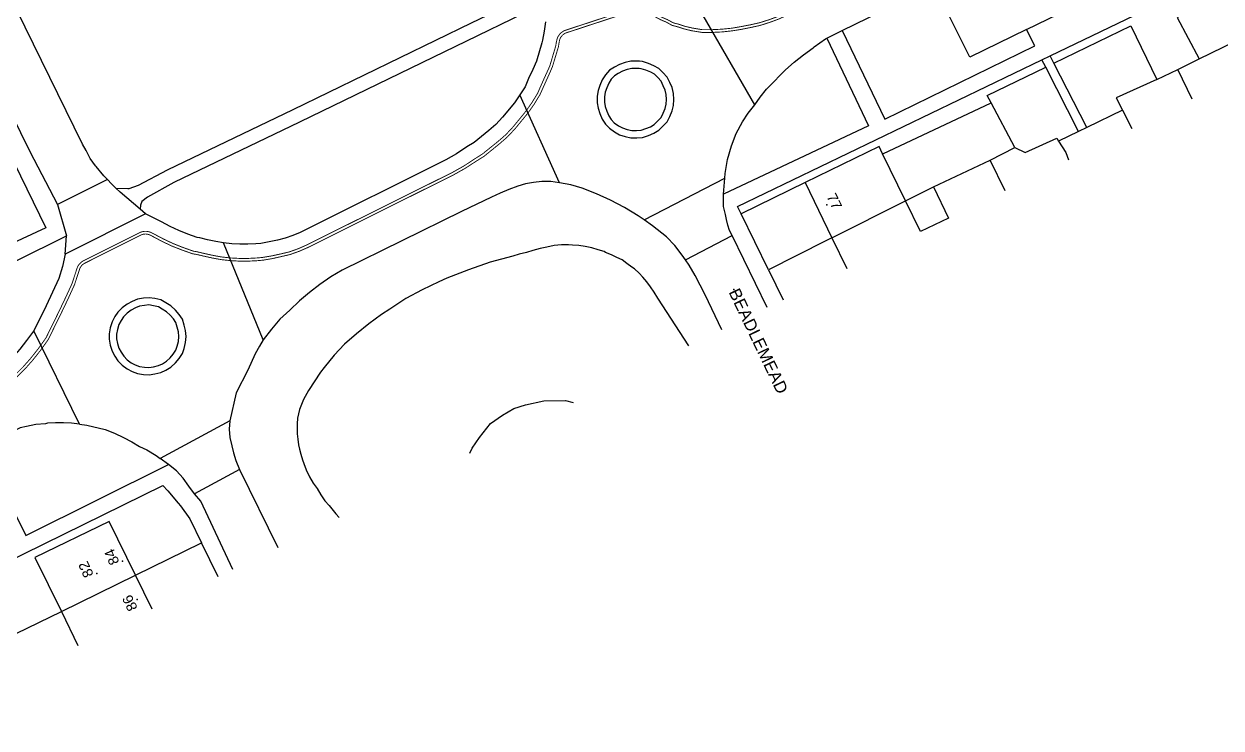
# Model space of a CAD drawing. Header units: millimetres. Extents: x 111502 to 977541, y 8702 to 1044108.
# Drawn here: x 487125.2 to 487256.2, y 236701.6 to 236778.7 of the extents above; entities that cross this region are included whole.
import ezdxf
from ezdxf.enums import TextEntityAlignment as Align

# ---------------------------------------------------------------- set-up
doc = ezdxf.new("R2010")
doc.units = ezdxf.units.MM
doc.header["$LTSCALE"] = 0.25
doc.linetypes.add('DASHED2', pattern=[9.525, 6.35, -3.175])
doc.linetypes.add('HIDDEN2', pattern=[4.7625, 3.175, -1.5875])
for name, color, linetype in [('E HVSS As Laid HV', 10, 'Continuous'), ('E HVSS Proposed 33kV', 5, 'Continuous'), ('X HVSS Site Background', 8, 'Continuous')]:
    doc.layers.add(name, color=color, linetype=linetype)
doc.styles.add('33A08E50-FA07-457C-9628-6D', font='arial.ttf', dxfattribs={"height": 0.2})

# ---------------------------------------------------------------- blocks, each defined once
blk = doc.blocks.new('OS MAP 060722')
at = {"layer": 'X HVSS Site Background'}
for points in [[(-1676.29, -2364.62), (-1676.68, -2364.21), (-1677.53, -2363.21), (-1677.58, -2363.11), (-1678.18, -2362.31), (-1678.63, -2361.46), (-1679.03, -2360.76), (-1715.73, -2285.86)], [(-1720.31, -2288.36), (-1717.78, -2293.46), (-1711.43, -2306.51), (-1708.88, -2312.01), (-1705.18, -2319.61), (-1701.98, -2326.21), (-1696.43, -2337.61), (-1691.73, -2347.36), (-1686.83, -2357.41), (-1684.78, -2361.56), (-1681.76, -2367.37)], [(-1573.09, -2351.07), (-1538.93, -2334.61), (-1538.42, -2335.25)], [(-1675.35, -2365.56), (-1674.06, -2365.62), (-1673.92, -2365.6), (-1672.89, -2365.23), (-1669.72, -2363.55), (-1655.95, -2356.94), (-1636.45, -2347.48), (-1628.31, -2343.53)], [(-1595.88, -2348.31), (-1585.83, -2343.36)], [(-1552.36, -2343.56), (-1559.18, -2346.88), (-1556.78, -2351.41)], [(-1628.28, -2345.25), (-1635.77, -2348.88), (-1655.28, -2358.35), (-1669.02, -2364.94), (-1671.9, -2366.55), (-1672.51, -2367.04), (-1672.68, -2367.44), (-1672.71, -2367.88)], [(-1575.69, -2348.18), (-1581.88, -2351.21), (-1585.22, -2344.56)], [(-1575.69, -2348.18), (-1567.56, -2344.21)], [(-1605.43, -2356.46), (-1611.08, -2346.66)], [(-1628.33, -2347.36), (-1628.48, -2348.36), (-1628.68, -2349.36), (-1628.73, -2349.66), (-1629.33, -2351.66), (-1629.73, -2352.56), (-1630.18, -2353.56), (-1630.58, -2354.46), (-1631.13, -2355.36)], [(-1572.68, -2351.88), (-1564.28, -2347.81), (-1561.43, -2353.66)], [(-1597.53, -2349.16), (-1592.98, -2358.76), (-1608.84, -2366.23)], [(-1605.43, -2356.46), (-1604.83, -2355.61), (-1604.13, -2354.71), (-1603.38, -2353.96), (-1602.63, -2353.16), (-1602.08, -2352.61), (-1601.13, -2351.76), (-1600.08, -2350.96), (-1599.03, -2350.21), (-1598.93, -2350.11), (-1597.68, -2349.21), (-1597.53, -2349.16)], [(-1597.53, -2349.16), (-1595.88, -2348.31)], [(-1595.88, -2348.31), (-1591.18, -2358.01), (-1574.78, -2349.98), (-1575.69, -2348.18)], [(-1556.78, -2351.41), (-1550.13, -2348.16)], [(-1614.28, -2355.86), (-1614.33, -2355.21), (-1614.48, -2354.56), (-1614.73, -2354.01), (-1615.03, -2353.41), (-1615.48, -2352.91), (-1615.93, -2352.46), (-1616.48, -2352.16), (-1617.08, -2351.91), (-1617.73, -2351.71), (-1618.04, -2351.68), (-1618.33, -2351.66), (-1618.98, -2351.66), (-1619.63, -2351.81), (-1620.23, -2352.01), (-1620.78, -2352.31), (-1621.33, -2352.66), (-1621.78, -2353.16), (-1622.13, -2353.71), (-1622.38, -2354.31), (-1622.58, -2354.86), (-1622.68, -2355.51), (-1622.68, -2356.21), (-1622.58, -2356.81), (-1622.38, -2357.41), (-1622.13, -2358.01), (-1621.78, -2358.56), (-1621.49, -2358.85), (-1621.33, -2359.01), (-1620.78, -2359.41), (-1620.23, -2359.71), (-1619.63, -2359.91), (-1618.98, -2360.06), (-1618.33, -2360.06), (-1617.73, -2360.01), (-1617.08, -2359.81), (-1616.48, -2359.56), (-1615.93, -2359.21), (-1615.03, -2358.31), (-1614.73, -2357.71), (-1614.48, -2357.11), (-1614.33, -2356.51), (-1614.28, -2355.86)], [(-1606.93, -2368.37), (-1607.33, -2367.56), (-1574, -2351.5)], [(-1574, -2351.5), (-1573.09, -2351.07)], [(-1573.59, -2352.31), (-1574, -2351.5)], [(-1572.68, -2351.88), (-1573.09, -2351.07)], [(-1569.09, -2358.92), (-1572.68, -2351.88)], [(-1559.13, -2352.56), (-1556.78, -2351.41)], [(-1615.08, -2355.86), (-1615.12, -2355.33), (-1615.24, -2354.82), (-1615.45, -2354.35), (-1615.69, -2353.86), (-1616.06, -2353.46), (-1616.41, -2353.1), (-1616.82, -2352.88), (-1617.35, -2352.66), (-1617.88, -2352.5), (-1618.1, -2352.47), (-1618.35, -2352.46), (-1618.89, -2352.46), (-1619.41, -2352.58), (-1619.91, -2352.74), (-1620.37, -2353), (-1620.8, -2353.27), (-1621.14, -2353.64), (-1621.41, -2354.08), (-1621.63, -2354.6), (-1621.8, -2355.06), (-1621.88, -2355.57), (-1621.88, -2356.14), (-1621.8, -2356.61), (-1621.62, -2357.15), (-1621.41, -2357.64), (-1621.15, -2358.05), (-1620.81, -2358.4), (-1620.35, -2358.73), (-1619.91, -2358.97), (-1619.41, -2359.14), (-1618.89, -2359.26), (-1618.36, -2359.26), (-1617.88, -2359.22), (-1617.35, -2359.05), (-1616.85, -2358.85), (-1616.43, -2358.58), (-1615.68, -2357.83), (-1615.45, -2357.37), (-1615.24, -2356.86), (-1615.12, -2356.38), (-1615.08, -2355.86)], [(-1579.55, -2356.22), (-1579.98, -2355.41), (-1573.59, -2352.31)], [(-1570, -2359.36), (-1573.59, -2352.31)], [(-1561.43, -2353.66), (-1559.13, -2352.56)], [(-1557.55, -2355.81), (-1559.13, -2352.56)], [(-1561.43, -2353.66), (-1565.87, -2355.66), (-1565.18, -2357.01)], [(-1631.13, -2355.36), (-1631.73, -2356.21), (-1633.03, -2357.81), (-1633.78, -2358.61), (-1634.53, -2359.26), (-1636.13, -2360.56), (-1636.93, -2361.06), (-1638.08, -2361.81), (-1639.23, -2362.46), (-1655.18, -2370.41), (-1655.98, -2370.76), (-1656.83, -2371.06), (-1657.68, -2371.26), (-1658.58, -2371.46), (-1659.48, -2371.61), (-1660.03, -2371.66), (-1660.93, -2371.71), (-1661.78, -2371.71), (-1662.68, -2371.66), (-1663.58, -2371.56)], [(-1626.79, -2364.97), (-1631.13, -2355.36)], [(-1608.72, -2364.47), (-1608.68, -2363.97), (-1608.4, -2362.44), (-1607.99, -2360.94), (-1607.46, -2359.58), (-1606.79, -2358.29), (-1606.16, -2357.34), (-1605.43, -2356.46)], [(-1591.44, -2361.81), (-1591.43, -2361.8), (-1579.55, -2356.22)], [(-1576.98, -2361.11), (-1579.55, -2356.22)], [(-1565.18, -2357.01), (-1569.09, -2358.92)], [(-1565.18, -2357.01), (-1564.15, -2359.05)], [(-1570, -2359.36), (-1572.17, -2360.43)], [(-1569.09, -2358.92), (-1570, -2359.36)], [(-1591.44, -2361.81), (-1591.83, -2361.01), (-1599.93, -2364.96)], [(-1579.68, -2362.51), (-1576.98, -2361.11)], [(-1576.98, -2361.11), (-1575.83, -2361.66), (-1572.37, -2360.09), (-1572.17, -2360.43)], [(-1572.17, -2360.43), (-1571.4, -2361.65), (-1571.1, -2362.46)], [(-1588.93, -2366.96), (-1591.44, -2361.81)], [(-1686.49, -2362.78), (-1683.03, -2369.91), (-1688.78, -2372.56)], [(-1585.88, -2365.41), (-1579.68, -2362.51)], [(-1578.04, -2365.86), (-1579.68, -2362.51)], [(-1676.29, -2364.62), (-1681.76, -2367.37)], [(-1675.35, -2365.56), (-1675.83, -2365.11), (-1676.29, -2364.62)], [(-1626.79, -2364.97), (-1627.76, -2364.85), (-1628.74, -2364.85), (-1629.64, -2364.94), (-1630.52, -2365.09), (-1631.38, -2365.34), (-1632.35, -2365.71), (-1633.31, -2366.12), (-1634.26, -2366.55), (-1637.53, -2368.11), (-1650.58, -2374.56), (-1651.83, -2375.26), (-1653.03, -2376.11), (-1654.18, -2377.01), (-1655.28, -2377.91), (-1656.33, -2378.91), (-1657.43, -2379.91), (-1658.33, -2381.01), (-1659.23, -2382.16)], [(-1617.54, -2369.03), (-1618.18, -2368.58), (-1619.68, -2367.68), (-1621.22, -2366.88), (-1622.76, -2366.18), (-1624.34, -2365.56), (-1625.55, -2365.22), (-1626.79, -2364.97)], [(-1617.54, -2369.03), (-1608.72, -2364.47)], [(-1608.84, -2366.23), (-1608.72, -2364.47)], [(-1599.93, -2364.96), (-1606.93, -2368.37)], [(-1599.93, -2364.96), (-1596.98, -2371.01)], [(-1672.71, -2367.88), (-1674.88, -2366.01), (-1675.35, -2365.56)], [(-1607.92, -2370.75), (-1608.18, -2370.21), (-1608.38, -2369.61), (-1608.53, -2369.01), (-1608.63, -2368.46), (-1608.86, -2367.58), (-1608.85, -2366.53), (-1608.84, -2366.23)], [(-1585.88, -2365.41), (-1584.23, -2368.86), (-1587.28, -2370.31), (-1588.93, -2366.96)], [(-1588.93, -2366.96), (-1585.88, -2365.41)], [(-1681.76, -2367.37), (-1680.77, -2370.79)], [(-1596.98, -2371.01), (-1588.93, -2366.96)], [(-1672.13, -2368.39), (-1680.93, -2372.8)], [(-1672.13, -2368.39), (-1672.71, -2367.88)], [(-1663.58, -2371.56), (-1664.43, -2371.41), (-1665.33, -2371.21), (-1666.18, -2371.01), (-1666.48, -2370.96), (-1667.48, -2370.61), (-1668.48, -2370.21), (-1669.43, -2369.76), (-1670.38, -2369.26), (-1672.13, -2368.39)], [(-1613.03, -2373.4), (-1613.37, -2372.89), (-1614.19, -2371.85), (-1615.11, -2370.89), (-1616.61, -2369.68), (-1617.54, -2369.03)], [(-1603.94, -2374.51), (-1606.93, -2368.37)], [(-1692.48, -2388.36), (-1697.18, -2378.91), (-1680.77, -2370.79)], [(-1680.93, -2372.8), (-1680.77, -2370.79)], [(-1659.23, -2382.16), (-1663.58, -2371.56)], [(-1613.03, -2373.4), (-1607.92, -2370.75)], [(-1604.08, -2378.64), (-1607.92, -2370.75)], [(-1597.65, -2371.35), (-1603.94, -2374.51)], [(-1596.98, -2371.01), (-1597.65, -2371.35)], [(-1596.98, -2371.01), (-1595.34, -2374.35)], [(-1680.93, -2372.8), (-1681.19, -2374.16), (-1681.62, -2375.47), (-1682.3, -2376.96), (-1683.01, -2378.45), (-1684.36, -2381.18)], [(-1612.65, -2382.84), (-1616.03, -2377.61), (-1616.43, -2376.96), (-1616.83, -2376.36), (-1617.23, -2375.81), (-1617.68, -2375.31), (-1618.08, -2374.86), (-1618.58, -2374.41), (-1618.88, -2374.21), (-1619.43, -2373.81), (-1619.93, -2373.41), (-1620.53, -2373.16), (-1621.13, -2372.86), (-1621.78, -2372.61), (-1621.93, -2372.51), (-1622.58, -2372.31), (-1623.28, -2372.11), (-1623.98, -2371.96), (-1624.68, -2371.86), (-1625.38, -2371.81), (-1625.83, -2371.76), (-1626.58, -2371.76), (-1627.38, -2371.86), (-1628.18, -2372.01), (-1628.93, -2372.16), (-1629.73, -2372.41), (-1630.43, -2372.61), (-1631.23, -2372.81), (-1631.93, -2373.01), (-1634.38, -2373.66), (-1636.78, -2374.51), (-1639.13, -2375.41), (-1640.03, -2375.81), (-1641.83, -2376.71), (-1643.63, -2377.66), (-1645.38, -2378.81), (-1646.28, -2379.41), (-1647.68, -2380.41), (-1649.03, -2381.51), (-1650.33, -2382.66), (-1651.48, -2383.86), (-1652.58, -2385.21), (-1652.98, -2385.71), (-1654.28, -2387.71), (-1654.83, -2388.71), (-1655.28, -2389.81), (-1655.48, -2390.76), (-1655.53, -2391.36), (-1655.53, -2392.46), (-1655.43, -2393.06), (-1655.38, -2393.66), (-1655.28, -2394.16), (-1655.13, -2394.71), (-1654.93, -2395.31), (-1654.78, -2395.71), (-1654.53, -2396.41), (-1654.18, -2397.16), (-1653.78, -2397.86), (-1653.33, -2398.46), (-1652.93, -2399.16), (-1652.48, -2399.81), (-1652.03, -2400.31), (-1651.28, -2401.21), (-1650.94, -2401.62)], [(-1609.05, -2381.08), (-1610.85, -2377.24), (-1611.95, -2375.13), (-1612.63, -2373.99), (-1613.03, -2373.4)], [(-1603.94, -2374.51), (-1602.34, -2377.78)], [(-1667.68, -2381.81), (-1667.73, -2381.16), (-1667.88, -2380.56), (-1668.08, -2379.91), (-1668.43, -2379.41), (-1668.83, -2378.91), (-1669.33, -2378.46), (-1669.88, -2378.11), (-1670.43, -2377.81), (-1671.08, -2377.66), (-1671.73, -2377.56), (-1672.33, -2377.61), (-1672.98, -2377.71), (-1673.58, -2377.96), (-1674.13, -2378.26), (-1674.68, -2378.66), (-1675.13, -2379.16), (-1675.48, -2379.61), (-1675.78, -2380.21), (-1675.98, -2380.86), (-1676.08, -2381.51), (-1676.08, -2382.11), (-1675.98, -2382.76), (-1675.78, -2383.41), (-1675.48, -2383.96), (-1675.13, -2384.46), (-1674.68, -2384.96), (-1674.13, -2385.36), (-1673.58, -2385.66), (-1672.98, -2385.86), (-1672.33, -2385.96), (-1671.73, -2386.01), (-1671.08, -2385.91), (-1670.43, -2385.76), (-1669.88, -2385.51), (-1669.33, -2385.16), (-1668.83, -2384.71), (-1668.43, -2384.21), (-1668.08, -2383.66), (-1667.88, -2383.11), (-1667.73, -2382.46), (-1667.68, -2381.81)], [(-1668.48, -2381.81), (-1668.52, -2381.29), (-1668.65, -2380.77), (-1668.8, -2380.26), (-1669.07, -2379.89), (-1669.41, -2379.46), (-1669.81, -2379.1), (-1670.28, -2378.8), (-1670.71, -2378.56), (-1671.23, -2378.44), (-1671.75, -2378.36), (-1672.23, -2378.4), (-1672.76, -2378.48), (-1673.23, -2378.68), (-1673.7, -2378.93), (-1674.14, -2379.26), (-1674.51, -2379.67), (-1674.8, -2380.04), (-1675.03, -2380.51), (-1675.19, -2381.04), (-1675.28, -2381.57), (-1675.28, -2382.05), (-1675.19, -2382.58), (-1675.04, -2383.1), (-1674.8, -2383.54), (-1674.5, -2383.96), (-1674.14, -2384.36), (-1673.7, -2384.68), (-1673.26, -2384.92), (-1672.79, -2385.08), (-1672.23, -2385.16), (-1671.75, -2385.2), (-1671.23, -2385.12), (-1670.68, -2385), (-1670.26, -2384.8), (-1669.81, -2384.52), (-1669.41, -2384.16), (-1669.08, -2383.74), (-1668.8, -2383.3), (-1668.65, -2382.88), (-1668.52, -2382.34), (-1668.48, -2381.81)], [(-1684.36, -2381.18), (-1684.48, -2381.36), (-1685.13, -2382.26), (-1685.88, -2383.21), (-1686.63, -2384.06), (-1687.68, -2385.11), (-1688.63, -2385.91), (-1689.53, -2386.71), (-1690.33, -2387.26), (-1690.93, -2387.66), (-1691.63, -2387.96), (-1692.23, -2388.21), (-1692.48, -2388.36)], [(-1679.33, -2391.41), (-1684.36, -2381.18)], [(-1659.23, -2382.16), (-1659.63, -2382.86), (-1660.13, -2383.71), (-1660.93, -2385.51), (-1662.18, -2387.99), (-1662.9, -2391.06)], [(-1636.61, -2394.59), (-1636.36, -2394.04), (-1635.56, -2392.88), (-1634.34, -2391.34), (-1633.04, -2390.41), (-1631.82, -2389.7), (-1630.51, -2389.28), (-1628.52, -2388.84), (-1626.16, -2388.8), (-1625.32, -2389.05)], [(-1679.33, -2391.41), (-1680.23, -2391.31), (-1681.08, -2391.26), (-1681.98, -2391.26), (-1682.83, -2391.31), (-1683.08, -2391.36), (-1684.13, -2391.46), (-1685.13, -2391.66), (-1685.83, -2391.81), (-1690.08, -2393.91)], [(-1662.9, -2391.06), (-1670.51, -2395.16)], [(-1662.9, -2391.06), (-1662.97, -2391.96), (-1662.88, -2392.86), (-1662.66, -2393.78), (-1662.49, -2394.53), (-1662.23, -2395.4), (-1661.84, -2396.39)], [(-1679.33, -2391.41), (-1678.53, -2391.51), (-1676.53, -2392.01), (-1675.53, -2392.41), (-1674.53, -2392.86), (-1673.63, -2393.36), (-1672.77, -2393.87), (-1671.99, -2394.23), (-1670.95, -2394.85), (-1670.51, -2395.16)], [(-1690.08, -2393.91), (-1685.23, -2403.61), (-1669.59, -2395.82)], [(-1669.59, -2395.82), (-1670.51, -2395.16)], [(-1666.74, -2399.03), (-1667.36, -2398.18), (-1667.98, -2397.32), (-1668.73, -2396.52), (-1669.59, -2395.82)], [(-1661.84, -2396.39), (-1666.74, -2399.03)], [(-1661.84, -2396.39), (-1657.62, -2404.9)], [(-1711.51, -2418.4), (-1670.23, -2398.11), (-1669.68, -2398.71), (-1668.53, -2400.06), (-1668.28, -2400.36), (-1667.28, -2401.76), (-1665.98, -2404.42)], [(-1662.55, -2407.32), (-1666.06, -2399.83), (-1666.74, -2399.03)], [(-1673.23, -2407.96), (-1676.08, -2402.06), (-1684.23, -2406.01), (-1681.33, -2411.91)], [(-1673.23, -2407.96), (-1665.98, -2404.42)], [(-1664.17, -2408.11), (-1665.98, -2404.42)], [(-1681.33, -2411.91), (-1673.23, -2407.96)], [(-1671.4, -2411.66), (-1673.23, -2407.96)], [(-1692.48, -2417.31), (-1681.33, -2411.91)], [(-1681.33, -2411.91), (-1679.52, -2415.64)]]:
    blk.add_lwpolyline(points, dxfattribs=at)
for p in [(-1597.53, -2367.41), (-1607.73, -2376.66), (-1674.64, -2406.4), (-1677.46, -2407.75), (-1673.03, -2410.61)]:
    blk.add_point(p, dxfattribs=at)
at = {"layer": 'X HVSS Site Background', "style": '33A08E50-FA07-457C-9628-6D'}
for s, rotation, p in [('77', 295.9, (-1597.53, -2367.41)), ('86', 115.9, (-1673.03, -2410.61))]:
    blk.add_text(s, height=1.125, rotation=rotation, dxfattribs=at).set_placement(p, align=Align.BOTTOM_CENTER)
blk.add_text('BEADLEMEAD', height=1.312, rotation=295.6, dxfattribs=at).set_placement((-1607.73, -2376.66), align=Align.MIDDLE_LEFT)
for s, rotation, p in [('84', 113.4, (-1674.64, -2406.4)), ('82', 114.6, (-1677.46, -2407.75))]:
    blk.add_text(s, height=1.125, rotation=rotation, dxfattribs=at).set_placement(p, align=Align.BOTTOM_LEFT)

msp = doc.modelspace()

# ---------------------------------------------------------------- linework, layer by layer
at = {"lineweight": 0}
msp.add_circle((488727.82, 239008.33), 11388.42, dxfattribs=at)
at = {"layer": 'E HVSS Proposed 33kV', "linetype": 'HIDDEN2', "lineweight": 0, "const_width": 0.1, "flags": 128}
for points in [[(487172.8, 237005.58), (487219.71, 236909.86), (487255.77, 236835.55), (487257.97, 236830.9), (487259.46, 236827.81), (487260.32, 236826.04), (487260.59, 236825.46), (487260.77, 236825.04), (487260.99, 236824.61), (487261.17, 236824.15), (487261.29, 236823.64), (487261.58, 236822.77), (487261.68, 236822.37), (487261.74, 236822.19), (487261.88, 236821.55), (487261.93, 236821.1), (487262.02, 236820.67), (487262.15, 236819.67), (487262.15, 236819.1), (487262.15, 236817.38), (487262.09, 236816.88), (487261.98, 236815.9), (487261.85, 236815.32), (487261.48, 236813.83), (487261.28, 236813.24), (487261.16, 236812.96), (487261.06, 236812.58), (487260.9, 236812.18), (487260.24, 236810.68), (487259.94, 236810.21), (487259.8, 236809.95), (487259.75, 236809.79), (487259.07, 236808.61), (487258.52, 236807.56), (487258.27, 236807.23), (487257.56, 236806.3), (487256.06, 236804.69), (487255.22, 236803.9), (487254.39, 236803.24), (487253.98, 236802.87), (487252.79, 236801.95), (487251.61, 236801.15), (487250.93, 236800.73), (487250.01, 236800.15), (487249.34, 236799.71), (487248.19, 236799.1), (487238.47, 236794.34), (487222.12, 236786.29), (487212.9, 236781.73), (487211.2, 236780.93), (487207.88, 236779.3), (487206.8, 236778.9), (487205.73, 236778.56), (487204.73, 236778.34), (487203.68, 236778.13), (487202.69, 236777.97), (487201.59, 236777.85), (487200.55, 236777.8), (487199.35, 236777.8), (487198.24, 236777.98), (487197.45, 236778.17), (487196.81, 236778.38), (487196.1, 236778.57), (487195.45, 236778.93), (487194.85, 236779.18), (487194.24, 236779.51), (487194.12, 236779.57), (487193.14, 236780.14), (487193.07, 236780.17, 0.208012), (487192.16, 236780.26), (487184.54, 236777.76, 0.270281), (487183.77, 236776.89), (487183.72, 236776.62), (487183.66, 236776.23), (487182.99, 236774.01), (487182.54, 236772.99), (487182.09, 236771.99), (487181.64, 236770.99), (487181, 236769.93), (487180.33, 236768.98), (487178.94, 236767.28), (487178.08, 236766.36), (487177.24, 236765.63), (487175.53, 236764.24), (487174.65, 236763.69), (487173.46, 236762.92), (487172.22, 236762.22), (487156.18, 236754.22), (487155.28, 236753.83), (487154.27, 236753.47), (487153.31, 236753.25), (487152.35, 236753.03), (487151.34, 236752.86), (487150.69, 236752.8), (487149.7, 236752.75), (487148.75, 236752.75), (487147.75, 236752.81), (487146.74, 236752.92), (487145.79, 236753.09), (487144.84, 236753.3), (487144.04, 236753.49), (487143.64, 236753.55), (487142.45, 236753.97), (487141.36, 236754.4), (487140.32, 236754.89), (487139.36, 236755.4), (487138.97, 236755.6, 0.235704), (487137.94, 236755.6), (487131.82, 236752.53, 0.199869), (487131.24, 236751.86), (487130.69, 236750.17), (487129.96, 236748.57), (487129.23, 236747.05), (487127.83, 236744.2), (487127.62, 236743.89), (487126.93, 236742.93), (487126.12, 236741.91), (487125.3, 236740.98), (487124.15, 236739.84), (487123.16, 236739), (487122.19, 236738.14), (487121.29, 236737.52), (487120.53, 236737.02), (487119.67, 236736.65), (487119.19, 236736.44), (487118.97, 236736.31), (487117.4, 236735.58), (487107.66, 236730.84), (487091.61, 236723.04), (487081.91, 236718.29), (487080.26, 236717.49), (487077.07, 236715.92), (487075.8, 236715.55), (487074.56, 236715.28), (487073.31, 236715.07), (487072.28, 236714.96), (487071.07, 236714.85), (487069.8, 236714.8), (487068.53, 236714.85), (487067.29, 236714.97), (487066.05, 236715.2), (487065.08, 236715.51), (487063.35, 236716.2), (487062.29, 236716.88), (487062.14, 236716.99), (487061.92, 236717.12, 0.230434), (487060.91, 236717.17), (487053.5, 236714.05, 0.242943), (487052.82, 236713.24), (487052.65, 236712.47), (487052.41, 236711.53), (487052.06, 236710.64), (487051.6, 236709.6), (487050.8, 236708.55), (487050.51, 236707.74), (487049.46, 236706.27), (487048.66, 236705.31), (487047.9, 236704.27), (487047.61, 236703.86), (487047.26, 236703.46), (487047.01, 236703.16), (487046.66, 236702.74), (487046.37, 236702.45), (487046.07, 236702.04), (487045.26, 236701.34), (487045.12, 236701.2), (487044.58, 236700.73), (487044.13, 236700.37), (487043.73, 236700.02), (487043.15, 236699.57), (487042.57, 236699.22), (487041.31, 236698.43), (487040.79, 236698.18), (487039.89, 236697.78), (487032.97, 236694.29), (487000.79, 236678.63), (486993.91, 236675.44), (486987.74, 236672.25), (486986.53, 236671.81), (486985.75, 236671.53), (486984.83, 236671.29), (486983.02, 236671), (486981.23, 236670.95), (486980.54, 236670.95), (486978.68, 236671.17), (486976.81, 236671.5), (486974.24, 236672.3), (486972.96, 236672.8), (486971.93, 236673.3), (486971.43, 236673.58), (486971.06, 236673.82), (486970.64, 236674.12), (486969.65, 236674.89), (486968.73, 236675.75), (486967.04, 236677.34), (486966.51, 236678.01), (486966.08, 236678.65), (486965.37, 236680.2), (486964.65, 236681.79), (486963.52, 236684.27), (486955.64, 236700.62), (486949.7, 236712.12), (486938.61, 236734.92), (486927.05, 236758.7), (486924.84, 236763.24), (486911.54, 236790.59), (486902.33, 236809.59), (486897.58, 236819.4), (486885.8, 236843.87, 0.415997), (486881.78, 236845.27), (486881.25, 236845.01)], [(487172.53, 237005.45), (487219.44, 236909.73), (487255.5, 236835.42), (487257.7, 236830.77), (487259.19, 236827.68), (487260.05, 236825.91), (487260.31, 236825.34), (487260.5, 236824.91), (487260.72, 236824.49), (487260.89, 236824.06), (487261, 236823.56), (487261.29, 236822.68), (487261.39, 236822.28), (487261.45, 236822.11), (487261.58, 236821.5), (487261.63, 236821.05), (487261.73, 236820.61), (487261.85, 236819.65), (487261.85, 236819.1), (487261.85, 236817.4), (487261.79, 236816.92), (487261.68, 236815.95), (487261.56, 236815.39), (487261.19, 236813.92), (487261, 236813.35), (487260.87, 236813.05), (487260.78, 236812.67), (487260.63, 236812.3), (487259.97, 236810.82), (487259.69, 236810.36), (487259.52, 236810.07), (487259.47, 236809.91), (487258.81, 236808.75), (487258.26, 236807.72), (487258.04, 236807.41), (487257.34, 236806.5), (487255.85, 236804.9), (487255.02, 236804.13), (487254.2, 236803.46), (487253.79, 236803.1), (487252.61, 236802.2), (487251.44, 236801.4), (487250.77, 236800.98), (487249.84, 236800.4), (487249.19, 236799.96), (487248.05, 236799.37), (487238.33, 236794.61), (487221.99, 236786.56), (487212.77, 236782), (487211.07, 236781.2), (487207.76, 236779.57), (487206.7, 236779.18), (487205.65, 236778.85), (487204.67, 236778.63), (487203.63, 236778.43), (487202.65, 236778.26), (487201.57, 236778.15), (487200.54, 236778.1), (487199.37, 236778.1), (487198.3, 236778.28), (487197.53, 236778.46), (487196.9, 236778.67), (487196.22, 236778.85), (487195.58, 236779.2), (487194.98, 236779.45), (487194.38, 236779.78), (487194.26, 236779.83), (487193.29, 236780.4), (487193.22, 236780.44, 0.208012), (487192.07, 236780.54), (487184.45, 236778.04, 0.270281), (487183.48, 236776.95), (487183.42, 236776.67), (487183.36, 236776.3), (487182.71, 236774.11), (487182.26, 236773.12), (487181.81, 236772.12), (487181.38, 236771.13), (487180.75, 236770.1), (487180.09, 236769.16), (487178.72, 236767.48), (487177.88, 236766.58), (487177.05, 236765.86), (487175.35, 236764.49), (487174.48, 236763.94), (487173.31, 236763.17), (487172.08, 236762.48), (487156.06, 236754.5), (487155.17, 236754.11), (487154.19, 236753.76), (487153.25, 236753.54), (487152.3, 236753.33), (487151.3, 236753.16), (487150.66, 236753.1), (487149.69, 236753.05), (487148.76, 236753.05), (487147.77, 236753.1), (487146.78, 236753.21), (487145.85, 236753.38), (487144.9, 236753.59), (487144.09, 236753.78), (487143.71, 236753.84), (487142.56, 236754.25), (487141.48, 236754.68), (487140.46, 236755.16), (487139.49, 236755.67), (487139.1, 236755.87, 0.235704), (487137.81, 236755.86), (487131.68, 236752.8, 0.199869), (487130.96, 236751.95), (487130.41, 236750.27), (487129.68, 236748.69), (487128.96, 236747.18), (487127.57, 236744.35), (487127.37, 236744.07), (487126.69, 236743.12), (487125.89, 236742.11), (487125.08, 236741.19), (487123.95, 236740.06), (487122.96, 236739.23), (487122.01, 236738.38), (487121.12, 236737.77), (487120.39, 236737.28), (487119.55, 236736.92), (487119.05, 236736.71), (487118.83, 236736.58), (487117.27, 236735.85), (487107.53, 236731.11), (487091.48, 236723.31), (487081.78, 236718.56), (487080.13, 236717.76), (487076.96, 236716.2), (487075.73, 236715.85), (487074.5, 236715.58), (487073.26, 236715.36), (487072.25, 236715.26), (487071.05, 236715.15), (487069.8, 236715.1), (487068.55, 236715.15), (487067.33, 236715.26), (487066.12, 236715.49), (487065.18, 236715.79), (487063.48, 236716.47), (487062.46, 236717.13), (487062.3, 236717.25), (487062.06, 236717.38, 0.230434), (487060.8, 236717.45), (487053.38, 236714.33, 0.242943), (487052.53, 236713.3), (487052.36, 236712.54), (487052.13, 236711.62), (487051.78, 236710.75), (487051.34, 236709.75), (487050.53, 236708.7), (487050.24, 236707.88), (487049.23, 236706.45), (487048.42, 236705.49), (487047.66, 236704.44), (487047.37, 236704.04), (487047.03, 236703.65), (487046.78, 236703.35), (487046.44, 236702.95), (487046.14, 236702.64), (487045.85, 236702.25), (487045.05, 236701.56), (487044.91, 236701.42), (487044.39, 236700.96), (487043.94, 236700.6), (487043.54, 236700.25), (487042.98, 236699.82), (487042.41, 236699.48), (487041.16, 236698.7), (487040.66, 236698.45), (487039.76, 236698.05), (487032.84, 236694.56), (487000.67, 236678.9), (486993.78, 236675.71), (486987.62, 236672.53), (486986.43, 236672.09), (486985.66, 236671.82), (486984.77, 236671.58), (486982.99, 236671.3), (486981.22, 236671.25), (486980.56, 236671.25), (486978.72, 236671.47), (486976.88, 236671.79), (486974.34, 236672.59), (486973.08, 236673.08), (486972.07, 236673.57), (486971.58, 236673.84), (486971.23, 236674.07), (486970.82, 236674.36), (486969.84, 236675.12), (486968.94, 236675.97), (486967.26, 236677.55), (486966.75, 236678.18), (486966.34, 236678.79), (486965.64, 236680.33), (486964.92, 236681.91), (486963.8, 236684.39), (486955.91, 236700.76), (486949.96, 236712.25), (486938.88, 236735.05), (486927.32, 236758.83), (486925.11, 236763.37), (486911.81, 236790.72), (486902.6, 236809.72), (486897.85, 236819.53), (486885.94, 236844.28, 0.415997), (486881.92, 236845.67), (486881.11, 236845.28)]]:
    msp.add_lwpolyline(points, format="xyb", dxfattribs=at)

# ---------------------------------------------------------------- block references
at = {"layer": 'E HVSS As Laid HV', "linetype": 'DASHED2', "lineweight": 0}
msp.add_blockref('OS MAP 060722', (488810.58, 239126.31), dxfattribs=at)

doc.saveas('drawing.dxf')
